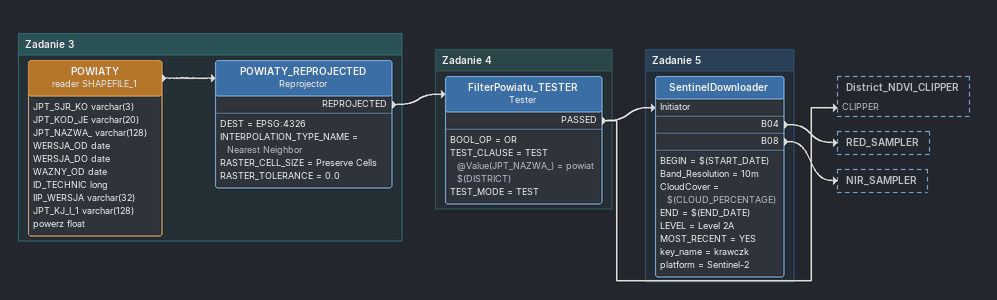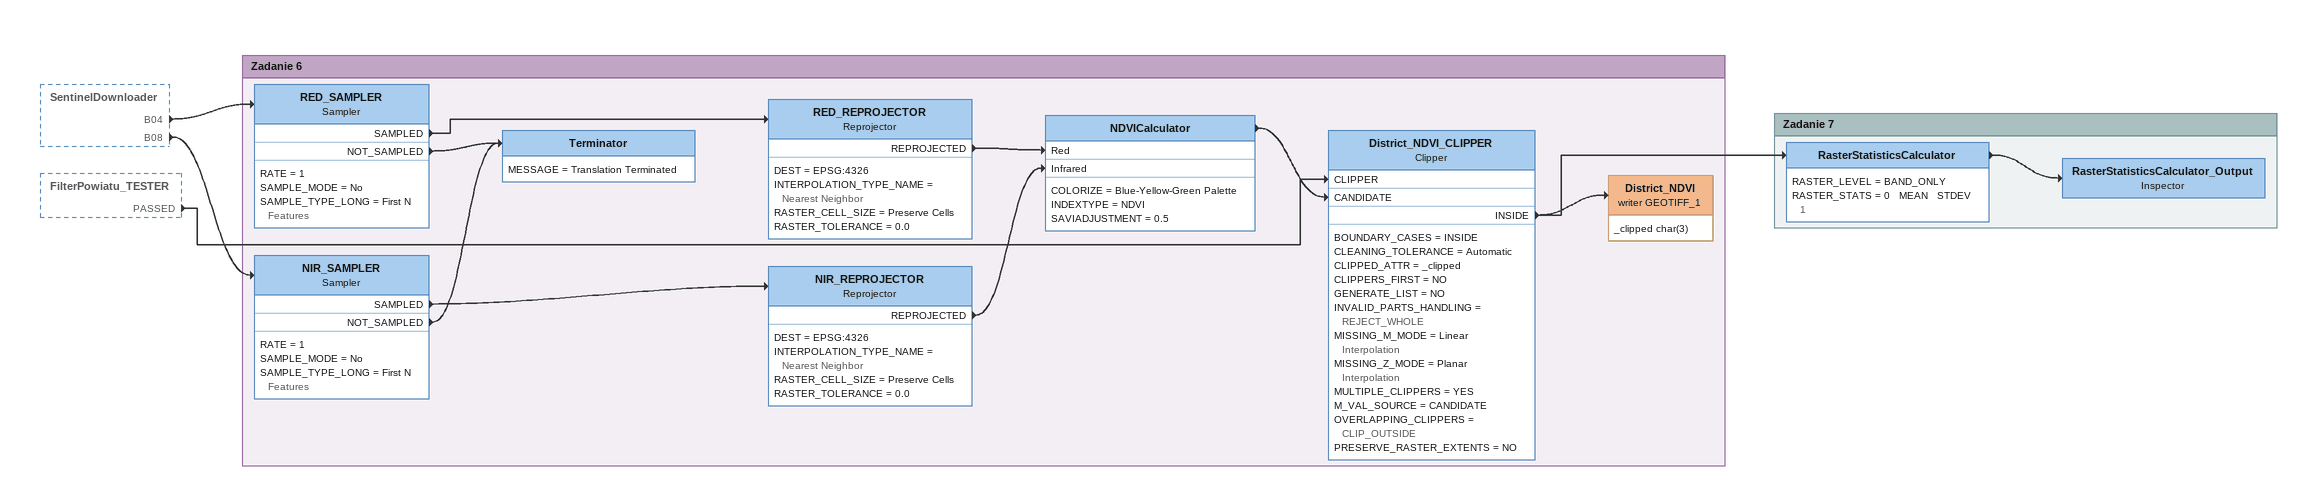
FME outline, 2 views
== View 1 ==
Bookmark: Zadanie 3
POWIATY (reader SHAPEFILE_1)
    attributes: JPT_SJR_KO varchar(3), JPT_KOD_JE varchar(20), JPT_NAZWA_ varchar(128), WERSJA_OD date, WERSJA_DO date, WAZNY_OD date, ID_TECHNIC long, IIP_WERSJA varchar(32), JPT_KJ_I_1 varchar(128), powerz float
    -> POWIATY_REPROJECTED
POWIATY_REPROJECTED: Reprojector
    DEST = EPSG:4326
    INTERPOLATION_TYPE_NAME = Nearest Neighbor
    RASTER_CELL_SIZE = Preserve Cells
    RASTER_TOLERANCE = 0.0
    REPROJECTED -> FilterPowiatu_TESTER

Bookmark: Zadanie 4
FilterPowiatu_TESTER: Tester
    BOOL_OP = OR
    TEST_CLAUSE = TEST @Value(JPT_NAZWA_) = powiat $(DISTRICT)
    TEST_MODE = TEST
    PASSED -> SentinelDownloader [Initiator]
    PASSED -> District_NDVI_CLIPPER [CLIPPER]

Bookmark: Zadanie 5
SentinelDownloader
    BEGIN = $(START_DATE)
    Band_Resolution = 10m
    CloudCover = $(CLOUD_PERCENTAGE)
    END = $(END_DATE)
    LEVEL = Level 2A
    MOST_RECENT = YES
    key_name = krawczk
    platform = Sentinel-2
    B04 -> RED_SAMPLER
    B08 -> NIR_SAMPLER

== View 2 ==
SentinelDownloader [outside]
    B04 -> RED_SAMPLER
    B08 -> NIR_SAMPLER
FilterPowiatu_TESTER [outside]
    PASSED -> District_NDVI_CLIPPER [CLIPPER]

Bookmark: Zadanie 6
RED_SAMPLER: Sampler
    RATE = 1
    SAMPLE_MODE = No
    SAMPLE_TYPE_LONG = First N Features
    SAMPLED -> RED_REPROJECTOR
    NOT_SAMPLED -> Terminator
RED_REPROJECTOR: Reprojector
    DEST = EPSG:4326
    INTERPOLATION_TYPE_NAME = Nearest Neighbor
    RASTER_CELL_SIZE = Preserve Cells
    RASTER_TOLERANCE = 0.0
    REPROJECTED -> NDVICalculator [Red]
NIR_SAMPLER: Sampler
    RATE = 1
    SAMPLE_MODE = No
    SAMPLE_TYPE_LONG = First N Features
    SAMPLED -> NIR_REPROJECTOR
    NOT_SAMPLED -> Terminator
Terminator
    MESSAGE = Translation Terminated
NIR_REPROJECTOR: Reprojector
    DEST = EPSG:4326
    INTERPOLATION_TYPE_NAME = Nearest Neighbor
    RASTER_CELL_SIZE = Preserve Cells
    RASTER_TOLERANCE = 0.0
    REPROJECTED -> NDVICalculator [Infrared]
NDVICalculator
    COLORIZE = Blue-Yellow-Green Palette
    INDEXTYPE = NDVI
    SAVIADJUSTMENT = 0.5
    -> District_NDVI_CLIPPER [CANDIDATE]
District_NDVI_CLIPPER: Clipper
    BOUNDARY_CASES = INSIDE
    CLEANING_TOLERANCE = Automatic
    CLIPPED_ATTR = _clipped
    CLIPPERS_FIRST = NO
    GENERATE_LIST = NO
    INVALID_PARTS_HANDLING = REJECT_WHOLE
    MISSING_M_MODE = Linear Interpolation
    MISSING_Z_MODE = Planar Interpolation
    MULTIPLE_CLIPPERS = YES
    M_VAL_SOURCE = CANDIDATE
    OVERLAPPING_CLIPPERS = CLIP_OUTSIDE
    PRESERVE_RASTER_EXTENTS = NO
    INSIDE -> District_NDVI (writer GEOTIFF_1)
    INSIDE -> RasterStatisticsCalculator
District_NDVI (writer GEOTIFF_1)
    attributes: _clipped char(3)

Bookmark: Zadanie 7
RasterStatisticsCalculator
    RASTER_LEVEL = BAND_ONLY
    RASTER_STATS = 0   MEAN   STDEV   1
    -> RasterStatisticsCalculator_Output
RasterStatisticsCalculator_Output: Inspector
